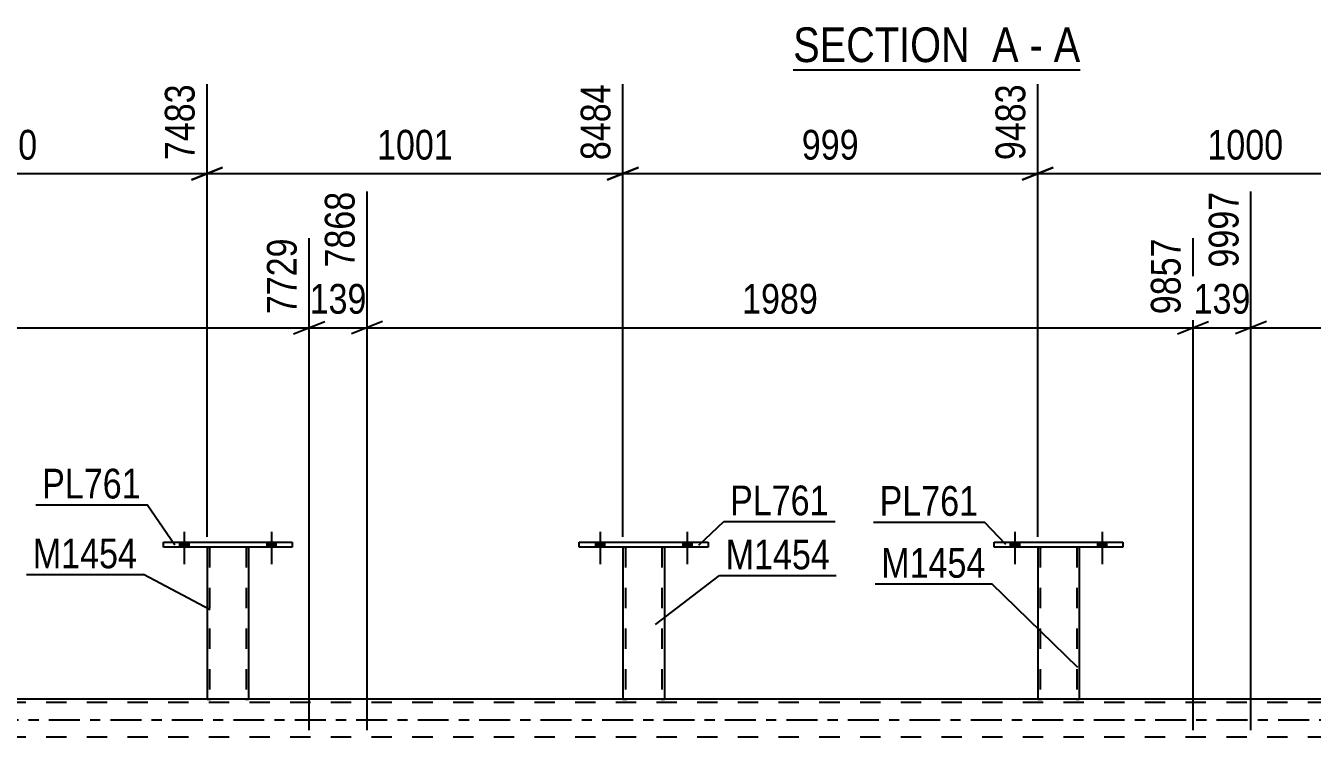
# Model space of a CAD drawing. Header units: millimetres. Extents: x 0 to 841, y 0 to 594.
# Drawn here: x 360.1 to 484, y 457.7 to 526.3 of the extents above; entities that cross this region are included whole.
import ezdxf

# ---------------------------------------------------------------- set-up
doc = ezdxf.new("R2010")
doc.units = ezdxf.units.MM
doc.linetypes.add('DXK_LINE_DOT2', pattern=[3.9198, 1.9599, -1.9599])
doc.linetypes.add('DXK_LINE_DOT3', pattern=[5.9187, 2.979, -0.9799, 0.9799, -0.9799])
doc.styles.add('Arial Narrow', font='ARIALN.TTF', dxfattribs={"height": 0.2})

# ---------------------------------------------------------------- blocks, each defined once
blk = doc.blocks.new('Unknown-318885883-11 - 5088')
at = {"color": 6, "linetype": 'Continuous'}
blk.add_line((433.99, 522.01), (461.64, 522.01), dxfattribs=at)
at = {"color": 0, "linetype": 'Continuous'}
for points in [[(452.1, 522.76), (452.1, 526.26), (433.99, 526.26), (433.99, 522.76)], [(455.7, 522.76), (455.7, 526.26), (453.15, 526.26), (453.15, 522.76)], [(458.03, 522.76), (458.03, 526.26), (456.75, 526.26), (456.75, 522.76)], [(461.64, 522.76), (461.64, 526.26), (459.08, 526.26), (459.08, 522.76)]]:
    blk.add_wipeout(points, dxfattribs=at)
at = {"color": 7, "linetype": 'Continuous', "style": 'Arial Narrow'}
for s, p in [('SECTION ', (433.99, 522.76)), ('A', (453.15, 522.76)), ('A', (459.08, 522.76)), ('-', (456.75, 522.76))]:
    blk.add_text(s, height=3.34, dxfattribs=at).set_placement(p)
blk = doc.blocks.new('Bolt-318885883-3407 - 3341')
at = {"linetype": 'Continuous'}
for points in [[(414.95, 476), (415.83, 476), (415.83, 476.48), (414.95, 476.48)], [(423.35, 476), (424.23, 476), (424.23, 476.48), (423.35, 476.48)]]:
    blk.add_hatch(color=1, dxfattribs=at).paths.add_polyline_path(points)
at = {"color": 1, "linetype": 'Continuous'}
for p, q in [((415.39, 477.48), (415.39, 474.36)), ((423.79, 477.48), (423.79, 474.36)), ((414.95, 476.48), (414.95, 476)), ((415.83, 476.48), (415.83, 476)), ((423.35, 476.48), (423.35, 476)), ((424.23, 476.48), (424.23, 476))]:
    blk.add_line(p, q, dxfattribs=at)
blk = doc.blocks.new('Bolt-318885883-3343 - 3341')
at = {"linetype": 'Continuous'}
for points in [[(454.9, 476), (455.78, 476), (455.78, 476.48), (454.9, 476.48)], [(463.3, 476), (464.18, 476), (464.18, 476.48), (463.3, 476.48)]]:
    blk.add_hatch(color=1, dxfattribs=at).paths.add_polyline_path(points)
at = {"color": 1, "linetype": 'Continuous'}
for p, q in [((455.34, 477.48), (455.34, 474.36)), ((463.74, 477.48), (463.74, 474.36)), ((454.9, 476.48), (454.9, 476)), ((455.78, 476.48), (455.78, 476)), ((463.3, 476.48), (463.3, 476)), ((464.18, 476.48), (464.18, 476))]:
    blk.add_line(p, q, dxfattribs=at)
blk = doc.blocks.new('Bolt-318885883-3408 - 3341')
at = {"linetype": 'Continuous'}
for points in [[(374.9, 476), (375.78, 476), (375.78, 476.48), (374.9, 476.48)], [(383.3, 476), (384.18, 476), (384.18, 476.48), (383.3, 476.48)]]:
    blk.add_hatch(color=1, dxfattribs=at).paths.add_polyline_path(points)
at = {"color": 1, "linetype": 'Continuous'}
for p, q in [((375.34, 477.48), (375.34, 474.36)), ((383.74, 477.48), (383.74, 474.36)), ((374.9, 476.48), (374.9, 476)), ((375.78, 476.48), (375.78, 476)), ((383.3, 476.48), (383.3, 476)), ((384.18, 476.48), (384.18, 476))]:
    blk.add_line(p, q, dxfattribs=at)
blk = doc.blocks.new('Bolt-318885883-3409 - 3341')
at = {"linetype": 'Continuous'}
for points in [[(374.9, 476), (375.78, 476), (375.78, 476.48), (374.9, 476.48)], [(383.3, 476), (384.18, 476), (384.18, 476.48), (383.3, 476.48)]]:
    blk.add_hatch(color=1, dxfattribs=at).paths.add_polyline_path(points)
at = {"color": 1, "linetype": 'Continuous'}
for p, q in [((375.34, 477.48), (375.34, 474.36)), ((383.74, 477.48), (383.74, 474.36)), ((374.9, 476.48), (374.9, 476)), ((375.78, 476.48), (375.78, 476)), ((383.3, 476.48), (383.3, 476)), ((384.18, 476.48), (384.18, 476))]:
    blk.add_line(p, q, dxfattribs=at)
blk = doc.blocks.new('Bolt-318885883-3465 - 3341')
at = {"linetype": 'Continuous'}
for points in [[(454.9, 476), (455.78, 476), (455.78, 476.48), (454.9, 476.48)], [(463.3, 476), (464.18, 476), (464.18, 476.48), (463.3, 476.48)]]:
    blk.add_hatch(color=1, dxfattribs=at).paths.add_polyline_path(points)
at = {"color": 1, "linetype": 'Continuous'}
for p, q in [((455.34, 477.48), (455.34, 474.36)), ((463.74, 477.48), (463.74, 474.36)), ((454.9, 476.48), (454.9, 476)), ((455.78, 476.48), (455.78, 476)), ((463.3, 476.48), (463.3, 476)), ((464.18, 476.48), (464.18, 476))]:
    blk.add_line(p, q, dxfattribs=at)
blk = doc.blocks.new('Bolt-318885883-3406 - 3341')
at = {"linetype": 'Continuous'}
for points in [[(414.95, 476), (415.83, 476), (415.83, 476.48), (414.95, 476.48)], [(423.35, 476), (424.23, 476), (424.23, 476.48), (423.35, 476.48)]]:
    blk.add_hatch(color=1, dxfattribs=at).paths.add_polyline_path(points)
at = {"color": 1, "linetype": 'Continuous'}
for p, q in [((415.39, 477.48), (415.39, 474.36)), ((423.79, 477.48), (423.79, 474.36)), ((414.95, 476.48), (414.95, 476)), ((415.83, 476.48), (415.83, 476)), ((423.35, 476.48), (423.35, 476)), ((424.23, 476.48), (424.23, 476))]:
    blk.add_line(p, q, dxfattribs=at)
blk = doc.blocks.new('Part-318885883-3485 - 3341')
at = {"color": 2, "linetype": 'Continuous'}
for p, q in [((453.34, 476.48), (465.74, 476.48)), ((453.34, 476), (453.34, 476.48)), ((465.74, 476), (453.34, 476)), ((465.74, 476.48), (465.74, 476))]:
    blk.add_line(p, q, dxfattribs=at)
blk = doc.blocks.new('Part-318885883-3490 - 3341')
at = {"color": 7, "linetype": 'DXK_LINE_DOT2'}
for p, q in [((457.54, 476.01), (457.54, 476.01)), ((457.54, 476.01), (457.54, 476)), ((457.54, 476), (457.54, 476.01)), ((457.58, 476.01), (457.54, 476.01)), ((457.54, 476.01), (457.58, 476.01)), ((457.68, 476.01), (457.58, 476.01)), ((457.58, 476.01), (457.68, 476.01)), ((457.84, 476.01), (457.68, 476.01)), ((457.68, 476.01), (457.84, 476.01)), ((457.78, 476.01), (457.78, 476.01)), ((457.78, 476.01), (457.78, 461.36)), ((457.8, 476.01), (457.78, 476.01)), ((457.78, 476.01), (457.8, 476.01)), ((457.85, 476.01), (457.8, 476.01)), ((457.8, 476.01), (457.85, 476.01)), ((461.24, 476.01), (457.84, 476.01)), ((461.24, 476.01), (457.84, 476.01)), ((461.15, 476.01), (457.85, 476.01)), ((457.85, 476.01), (457.93, 476.01)), ((461.23, 476.01), (457.93, 476.01)), ((461.23, 476.01), (461.15, 476.01)), ((461.28, 476.01), (461.23, 476.01)), ((461.23, 476.01), (461.28, 476.01)), ((461.24, 476.01), (461.4, 476.01)), ((461.4, 476.01), (461.24, 476.01)), ((461.3, 476.01), (461.28, 476.01)), ((461.28, 476.01), (461.3, 476.01)), ((461.3, 476.01), (461.3, 476.01)), ((461.3, 476.01), (461.3, 461.36)), ((461.4, 476.01), (461.5, 476.01)), ((461.5, 476.01), (461.4, 476.01)), ((461.5, 476.01), (461.54, 476.01)), ((461.54, 476.01), (461.5, 476.01)), ((461.54, 476.01), (461.54, 476.01)), ((461.54, 476.01), (461.54, 476)), ((461.54, 476), (461.54, 476.01)), ((457.54, 461.36), (457.58, 461.36)), ((457.58, 461.36), (457.68, 461.36)), ((457.68, 461.36), (457.84, 461.36)), ((457.8, 461.36), (457.78, 461.36)), ((457.78, 461.36), (457.8, 461.36)), ((457.85, 461.36), (457.8, 461.36)), ((457.8, 461.36), (457.85, 461.36)), ((461.24, 461.36), (457.84, 461.36)), ((461.15, 461.36), (457.85, 461.36)), ((457.85, 461.36), (457.93, 461.36)), ((461.28, 461.36), (457.93, 461.36)), ((461.23, 461.36), (461.15, 461.36)), ((461.28, 461.36), (461.23, 461.36)), ((461.24, 461.36), (461.4, 461.36)), ((461.3, 461.36), (461.28, 461.36)), ((461.28, 461.36), (461.3, 461.36)), ((461.4, 461.36), (461.5, 461.36)), ((461.5, 461.36), (461.54, 461.36))]:
    blk.add_line(p, q, dxfattribs=at)
at = {"color": 2, "linetype": 'Continuous'}
for p, q in [((457.54, 476), (457.54, 461.36)), ((461.54, 476), (461.54, 461.36)), ((457.58, 461.36), (457.54, 461.36)), ((457.68, 461.36), (457.58, 461.36)), ((457.84, 461.36), (457.68, 461.36)), ((461.24, 461.36), (457.84, 461.36)), ((461.4, 461.36), (461.24, 461.36)), ((461.5, 461.36), (461.4, 461.36)), ((461.54, 461.36), (461.5, 461.36))]:
    blk.add_line(p, q, dxfattribs=at)
blk = doc.blocks.new('Part-318885883-3495 - 3341')
at = {"color": 2, "linetype": 'Continuous'}
for p, q in [((413.39, 476.48), (425.79, 476.48)), ((413.39, 476), (413.39, 476.48)), ((425.79, 476), (413.39, 476)), ((425.79, 476.48), (425.79, 476))]:
    blk.add_line(p, q, dxfattribs=at)
blk = doc.blocks.new('Part-318885883-3520 - 3341')
at = {"color": 7, "linetype": 'DXK_LINE_DOT2'}
for p, q in [((417.59, 476.01), (417.59, 476.01)), ((417.59, 476.01), (417.59, 476)), ((417.59, 476), (417.59, 476.01)), ((417.63, 476.01), (417.59, 476.01)), ((417.59, 476.01), (417.63, 476.01)), ((417.73, 476.01), (417.63, 476.01)), ((417.63, 476.01), (417.73, 476.01)), ((417.89, 476.01), (417.73, 476.01)), ((417.73, 476.01), (417.89, 476.01)), ((417.83, 476.01), (417.83, 476.01)), ((417.83, 476.01), (417.83, 461.36)), ((417.85, 476.01), (417.83, 476.01)), ((417.83, 476.01), (417.85, 476.01)), ((417.9, 476.01), (417.85, 476.01)), ((417.85, 476.01), (417.9, 476.01)), ((421.29, 476.01), (417.89, 476.01)), ((421.29, 476.01), (417.89, 476.01)), ((421.2, 476.01), (417.9, 476.01)), ((417.9, 476.01), (417.98, 476.01)), ((421.28, 476.01), (417.98, 476.01)), ((421.28, 476.01), (421.2, 476.01)), ((421.33, 476.01), (421.28, 476.01)), ((421.28, 476.01), (421.33, 476.01)), ((421.29, 476.01), (421.45, 476.01)), ((421.45, 476.01), (421.29, 476.01)), ((421.35, 476.01), (421.33, 476.01)), ((421.33, 476.01), (421.35, 476.01)), ((421.35, 476.01), (421.35, 476.01)), ((421.35, 476.01), (421.35, 461.36)), ((421.45, 476.01), (421.55, 476.01)), ((421.55, 476.01), (421.45, 476.01)), ((421.55, 476.01), (421.59, 476.01)), ((421.59, 476.01), (421.55, 476.01)), ((421.59, 476.01), (421.59, 476.01)), ((421.59, 476.01), (421.59, 476)), ((421.59, 476), (421.59, 476.01)), ((417.59, 461.36), (417.63, 461.36)), ((417.63, 461.36), (417.73, 461.36)), ((417.73, 461.36), (417.89, 461.36)), ((417.85, 461.36), (417.83, 461.36)), ((417.83, 461.36), (417.85, 461.36)), ((417.9, 461.36), (417.85, 461.36)), ((417.85, 461.36), (417.9, 461.36)), ((421.29, 461.36), (417.89, 461.36)), ((421.2, 461.36), (417.9, 461.36)), ((417.9, 461.36), (417.98, 461.36)), ((421.33, 461.36), (417.98, 461.36)), ((421.28, 461.36), (421.2, 461.36)), ((421.33, 461.36), (421.28, 461.36)), ((421.29, 461.36), (421.45, 461.36)), ((421.35, 461.36), (421.33, 461.36)), ((421.33, 461.36), (421.35, 461.36)), ((421.45, 461.36), (421.55, 461.36)), ((421.55, 461.36), (421.59, 461.36))]:
    blk.add_line(p, q, dxfattribs=at)
at = {"color": 2, "linetype": 'Continuous'}
for p, q in [((417.59, 476), (417.59, 461.36)), ((421.59, 476), (421.59, 461.36)), ((417.63, 461.36), (417.59, 461.36)), ((417.73, 461.36), (417.63, 461.36)), ((417.89, 461.36), (417.73, 461.36)), ((421.29, 461.36), (417.89, 461.36)), ((421.45, 461.36), (421.29, 461.36)), ((421.55, 461.36), (421.45, 461.36)), ((421.59, 461.36), (421.55, 461.36))]:
    blk.add_line(p, q, dxfattribs=at)
blk = doc.blocks.new('Part-318885883-3525 - 3341')
at = {"color": 2, "linetype": 'Continuous'}
for p, q in [((373.34, 476.48), (385.74, 476.48)), ((373.34, 476), (373.34, 476.48)), ((385.74, 476), (373.34, 476)), ((385.74, 476.48), (385.74, 476))]:
    blk.add_line(p, q, dxfattribs=at)
blk = doc.blocks.new('Part-318885883-3530 - 3341')
at = {"color": 7, "linetype": 'DXK_LINE_DOT2'}
for p, q in [((377.54, 476.01), (377.54, 476.01)), ((377.54, 476.01), (377.54, 476)), ((377.54, 476), (377.54, 476.01)), ((377.57, 476.01), (377.54, 476.01)), ((377.54, 476.01), (377.57, 476.01)), ((377.68, 476.01), (377.57, 476.01)), ((377.57, 476.01), (377.68, 476.01)), ((377.83, 476.01), (377.68, 476.01)), ((377.68, 476.01), (377.83, 476.01)), ((377.78, 476.01), (377.78, 476.01)), ((377.78, 476.01), (377.78, 461.36)), ((377.79, 476.01), (377.78, 476.01)), ((377.78, 476.01), (377.79, 476.01)), ((377.85, 476.01), (377.79, 476.01)), ((377.79, 476.01), (377.85, 476.01)), ((381.24, 476.01), (377.83, 476.01)), ((381.24, 476.01), (377.83, 476.01)), ((381.15, 476.01), (377.85, 476.01)), ((377.85, 476.01), (377.92, 476.01)), ((381.23, 476.01), (377.92, 476.01)), ((381.23, 476.01), (381.15, 476.01)), ((381.28, 476.01), (381.23, 476.01)), ((381.23, 476.01), (381.28, 476.01)), ((381.24, 476.01), (381.4, 476.01)), ((381.4, 476.01), (381.24, 476.01)), ((381.3, 476.01), (381.28, 476.01)), ((381.28, 476.01), (381.3, 476.01)), ((381.3, 476.01), (381.3, 476.01)), ((381.3, 476.01), (381.3, 461.36)), ((381.4, 476.01), (381.5, 476.01)), ((381.5, 476.01), (381.4, 476.01)), ((381.5, 476.01), (381.54, 476.01)), ((381.54, 476.01), (381.5, 476.01)), ((381.54, 476.01), (381.54, 476.01)), ((381.54, 476.01), (381.54, 476)), ((381.54, 476), (381.54, 476.01)), ((377.54, 461.36), (377.57, 461.36)), ((377.57, 461.36), (377.68, 461.36)), ((377.68, 461.36), (377.83, 461.36)), ((377.79, 461.36), (377.78, 461.36)), ((377.78, 461.36), (377.79, 461.36)), ((377.85, 461.36), (377.79, 461.36)), ((377.79, 461.36), (377.85, 461.36)), ((381.24, 461.36), (377.83, 461.36)), ((381.15, 461.36), (377.85, 461.36)), ((377.85, 461.36), (377.92, 461.36)), ((381.28, 461.36), (377.92, 461.36)), ((381.23, 461.36), (381.15, 461.36)), ((381.28, 461.36), (381.23, 461.36)), ((381.24, 461.36), (381.4, 461.36)), ((381.3, 461.36), (381.28, 461.36)), ((381.28, 461.36), (381.3, 461.36)), ((381.4, 461.36), (381.5, 461.36)), ((381.5, 461.36), (381.54, 461.36))]:
    blk.add_line(p, q, dxfattribs=at)
at = {"color": 2, "linetype": 'Continuous'}
for p, q in [((377.54, 476), (377.54, 461.36)), ((381.54, 476), (381.54, 461.36)), ((377.57, 461.36), (377.54, 461.36)), ((377.68, 461.36), (377.57, 461.36)), ((377.83, 461.36), (377.68, 461.36)), ((381.24, 461.36), (377.83, 461.36)), ((381.4, 461.36), (381.24, 461.36)), ((381.5, 461.36), (381.4, 461.36)), ((381.54, 461.36), (381.5, 461.36))]:
    blk.add_line(p, q, dxfattribs=at)
blk = doc.blocks.new('Part-318885883-3733 - 3341')
at = {"color": 7, "linetype": 'DXK_LINE_DOT2'}
for p, q in [((799.09, 461.04), (78.22, 461.04)), ((381.54, 461.36), (377.54, 461.36)), ((421.59, 461.36), (417.59, 461.36)), ((461.54, 461.36), (457.54, 461.36)), ((799.09, 457.68), (78.22, 457.68))]:
    blk.add_line(p, q, dxfattribs=at)
at = {"color": 2, "linetype": 'Continuous'}
for p, q in [((377.54, 461.36), (341.54, 461.36)), ((417.59, 461.36), (381.54, 461.36)), ((457.54, 461.36), (421.59, 461.36)), ((497.54, 461.36), (461.54, 461.36))]:
    blk.add_line(p, q, dxfattribs=at)
at = {"color": 7, "linetype": 'DXK_LINE_DOT3'}
blk.add_line((78.22, 459.36), (799.09, 459.36), dxfattribs=at)
blk = doc.blocks.new('StraightDimension-318885883-18422 - 3341')
at = {"color": 7, "linetype": 'Continuous'}
for p, q in [((377.54, 477.01), (377.54, 520.62)), ((417.59, 477.01), (417.59, 520.62)), ((379.04, 512.61), (376.04, 511.41)), ((377.54, 512.01), (417.59, 512.01)), ((416.09, 511.41), (419.09, 512.61))]:
    blk.add_line(p, q, dxfattribs=at)
at = {"color": 0}
blk.add_wipeout([(401.82, 512.76), (401.82, 516.96), (393.31, 516.96), (393.31, 512.76)], dxfattribs=at)
at = {"color": 3, "style": 'Arial Narrow'}
blk.add_text('1001', height=2.863, dxfattribs=at).set_placement((393.91, 513.36))
at = {"color": 0, "linetype": 'Continuous'}
blk.add_wipeout([(416.99, 521.22), (412.79, 521.22), (412.79, 512.71), (416.99, 512.71)], dxfattribs=at)
at = {"color": 3, "linetype": 'Continuous', "style": 'Arial Narrow'}
blk.add_text('8484', height=2.863, rotation=90.0002, dxfattribs=at).set_placement((416.39, 513.31))
blk = doc.blocks.new('StraightDimension-318885883-4740 - 3341')
at = {"color": 7, "linetype": 'Continuous'}
for p, q in [((392.95, 458.36), (392.95, 510.28)), ((387.37, 458.36), (387.37, 505.78)), ((385.87, 496.56), (388.87, 497.76)), ((387.37, 497.16), (392.95, 497.16)), ((394.45, 497.76), (391.45, 496.56))]:
    blk.add_line(p, q, dxfattribs=at)
at = {"color": 0}
blk.add_wipeout([(393.5, 497.91), (393.5, 502.11), (386.82, 502.11), (386.82, 497.91)], dxfattribs=at)
at = {"color": 3, "style": 'Arial Narrow'}
blk.add_text('139', height=2.863, dxfattribs=at).set_placement((387.42, 498.51))
at = {"color": 0, "linetype": 'Continuous'}
blk.add_wipeout([(392.35, 510.88), (388.15, 510.88), (388.15, 502.36), (392.35, 502.36)], dxfattribs=at)
at = {"color": 3, "linetype": 'Continuous', "style": 'Arial Narrow'}
blk.add_text('7868', height=2.863, rotation=90.0002, dxfattribs=at).set_placement((391.75, 502.96))
blk = doc.blocks.new('StraightDimension-318885883-18423 - 3341')
at = {"color": 7, "linetype": 'Continuous'}
for p, q in [((337.54, 477.01), (337.54, 520.62)), ((377.54, 477.01), (377.54, 520.62)), ((339.04, 512.61), (336.04, 511.41)), ((337.54, 512.01), (377.54, 512.01)), ((376.04, 511.41), (379.04, 512.61))]:
    blk.add_line(p, q, dxfattribs=at)
at = {"color": 0}
blk.add_wipeout([(361.79, 512.76), (361.79, 516.96), (353.28, 516.96), (353.28, 512.76)], dxfattribs=at)
at = {"color": 3, "style": 'Arial Narrow'}
blk.add_text('1000', height=2.863, dxfattribs=at).set_placement((353.88, 513.36))
at = {"color": 0, "linetype": 'Continuous'}
blk.add_wipeout([(376.94, 521.22), (372.74, 521.22), (372.74, 512.71), (376.94, 512.71)], dxfattribs=at)
at = {"color": 3, "linetype": 'Continuous', "style": 'Arial Narrow'}
blk.add_text('7483', height=2.863, rotation=90.0002, dxfattribs=at).set_placement((376.34, 513.31))
blk = doc.blocks.new('StraightDimension-318885883-4759 - 3341')
at = {"color": 7, "linetype": 'Continuous'}
for p, q in [((392.95, 458.36), (392.95, 510.28)), ((472.5, 458.36), (472.5, 505.78)), ((394.45, 497.76), (391.45, 496.56)), ((392.95, 497.16), (472.5, 497.16)), ((471, 496.56), (474, 497.76))]:
    blk.add_line(p, q, dxfattribs=at)
at = {"color": 0}
blk.add_wipeout([(436.98, 497.91), (436.98, 502.11), (428.47, 502.11), (428.47, 497.91)], dxfattribs=at)
at = {"color": 3, "style": 'Arial Narrow'}
blk.add_text('1989', height=2.863, dxfattribs=at).set_placement((429.07, 498.51))
at = {"color": 0, "linetype": 'Continuous'}
blk.add_wipeout([(471.9, 506.38), (467.7, 506.38), (467.7, 497.86), (471.9, 497.86)], dxfattribs=at)
at = {"color": 3, "linetype": 'Continuous', "style": 'Arial Narrow'}
blk.add_text('9857', height=2.863, rotation=90.0002, dxfattribs=at).set_placement((471.3, 498.46))
blk = doc.blocks.new('StraightDimension-318885883-4721 - 3341')
at = {"color": 7, "linetype": 'Continuous'}
for p, q in [((307.81, 458.36), (307.81, 510.28)), ((387.37, 458.36), (387.37, 505.78)), ((309.31, 497.76), (306.31, 496.56)), ((307.81, 497.16), (387.37, 497.16)), ((385.87, 496.56), (388.87, 497.76))]:
    blk.add_line(p, q, dxfattribs=at)
at = {"color": 0}
blk.add_wipeout([(351.85, 497.91), (351.85, 502.11), (343.33, 502.11), (343.33, 497.91)], dxfattribs=at)
at = {"color": 3, "style": 'Arial Narrow'}
blk.add_text('1989', height=2.863, dxfattribs=at).set_placement((343.93, 498.51))
at = {"color": 0, "linetype": 'Continuous'}
blk.add_wipeout([(386.77, 506.38), (382.57, 506.38), (382.57, 497.86), (386.77, 497.86)], dxfattribs=at)
at = {"color": 3, "linetype": 'Continuous', "style": 'Arial Narrow'}
blk.add_text('7729', height=2.863, rotation=90.0002, dxfattribs=at).set_placement((386.17, 498.46))
blk = doc.blocks.new('StraightDimension-318885883-4778 - 3341')
at = {"color": 7, "linetype": 'Continuous'}
for p, q in [((478.08, 458.36), (478.08, 510.28)), ((472.5, 458.36), (472.5, 505.78)), ((471, 496.56), (474, 497.76)), ((472.5, 497.16), (478.08, 497.16)), ((479.58, 497.76), (476.58, 496.56))]:
    blk.add_line(p, q, dxfattribs=at)
at = {"color": 0}
blk.add_wipeout([(478.63, 497.91), (478.63, 502.11), (471.95, 502.11), (471.95, 497.91)], dxfattribs=at)
at = {"color": 3, "style": 'Arial Narrow'}
blk.add_text('139', height=2.863, dxfattribs=at).set_placement((472.55, 498.51))
at = {"color": 0, "linetype": 'Continuous'}
blk.add_wipeout([(477.48, 510.88), (473.28, 510.88), (473.28, 502.36), (477.48, 502.36)], dxfattribs=at)
at = {"color": 3, "linetype": 'Continuous', "style": 'Arial Narrow'}
blk.add_text('9997', height=2.863, rotation=90.0002, dxfattribs=at).set_placement((476.88, 502.96))
blk = doc.blocks.new('StraightDimension-318885883-4797 - 3341')
at = {"color": 7, "linetype": 'Continuous'}
for p, q in [((478.08, 458.36), (478.08, 510.28)), ((557.64, 458.36), (557.64, 507.6)), ((479.58, 497.76), (476.58, 496.56)), ((478.08, 497.16), (557.64, 497.16)), ((556.14, 496.56), (559.14, 497.76))]:
    blk.add_line(p, q, dxfattribs=at)
at = {"color": 0}
blk.add_wipeout([(522.12, 497.91), (522.12, 502.11), (513.6, 502.11), (513.6, 497.91)], dxfattribs=at)
at = {"color": 3, "style": 'Arial Narrow'}
blk.add_text('1989', height=2.863, dxfattribs=at).set_placement((514.2, 498.51))
at = {"color": 0, "linetype": 'Continuous'}
blk.add_wipeout([(557.04, 508.2), (552.84, 508.2), (552.84, 497.86), (557.04, 497.86)], dxfattribs=at)
at = {"color": 3, "linetype": 'Continuous', "style": 'Arial Narrow'}
blk.add_text('11985', height=2.863, rotation=90.0002, dxfattribs=at).set_placement((556.44, 498.46))
blk = doc.blocks.new('StraightDimension-318885883-18420 - 3341')
at = {"color": 7, "linetype": 'Continuous'}
for p, q in [((497.54, 477.01), (497.54, 522.45)), ((457.54, 477.01), (457.54, 520.62)), ((459.04, 512.61), (456.04, 511.41)), ((457.54, 512.01), (497.54, 512.01)), ((496.04, 511.41), (499.04, 512.61))]:
    blk.add_line(p, q, dxfattribs=at)
at = {"color": 0}
blk.add_wipeout([(481.79, 512.76), (481.79, 516.96), (473.28, 516.96), (473.28, 512.76)], dxfattribs=at)
at = {"color": 3, "style": 'Arial Narrow'}
blk.add_text('1000', height=2.863, dxfattribs=at).set_placement((473.88, 513.36))
at = {"color": 0, "linetype": 'Continuous'}
blk.add_wipeout([(496.94, 523.05), (492.74, 523.05), (492.74, 512.71), (496.94, 512.71)], dxfattribs=at)
at = {"color": 3, "linetype": 'Continuous', "style": 'Arial Narrow'}
blk.add_text('10483', height=2.863, rotation=90.0002, dxfattribs=at).set_placement((496.34, 513.31))
blk = doc.blocks.new('StraightDimension-318885883-18421 - 3341')
at = {"color": 7, "linetype": 'Continuous'}
for p, q in [((417.59, 477.01), (417.59, 520.62)), ((457.54, 477.01), (457.54, 520.62)), ((419.09, 512.61), (416.09, 511.41)), ((417.59, 512.01), (457.54, 512.01)), ((456.04, 511.41), (459.04, 512.61))]:
    blk.add_line(p, q, dxfattribs=at)
at = {"color": 0}
blk.add_wipeout([(440.91, 512.76), (440.91, 516.96), (434.22, 516.96), (434.22, 512.76)], dxfattribs=at)
at = {"color": 3, "style": 'Arial Narrow'}
blk.add_text('999', height=2.863, dxfattribs=at).set_placement((434.82, 513.36))
at = {"color": 0, "linetype": 'Continuous'}
blk.add_wipeout([(456.94, 521.22), (452.74, 521.22), (452.74, 512.71), (456.94, 512.71)], dxfattribs=at)
at = {"color": 3, "linetype": 'Continuous', "style": 'Arial Narrow'}
blk.add_text('9483', height=2.863, rotation=90.0002, dxfattribs=at).set_placement((456.34, 513.31))
blk = doc.blocks.new('Mark-318885883-3481 - 3341')
at = {"color": 0}
blk.add_wipeout([(451.81, 479.03), (451.81, 482.03), (442.31, 482.03), (442.31, 479.03)], dxfattribs=at)
blk.add_wipeout([(451.81, 479.03), (451.81, 482.03), (442.31, 482.03), (442.31, 479.03)], dxfattribs=at)
at = {"color": 30, "linetype": 'Continuous'}
for p in [(441.71, 478.43), (454.46, 476.27)]:
    blk.add_line(p, (452.41, 478.43), dxfattribs=at)
at = {"color": 3, "style": 'Arial Narrow'}
blk.add_text('PL761', height=2.863, dxfattribs=at).set_placement((442.31, 479.03))
blk = doc.blocks.new('Mark-318885883-3486 - 3341')
at = {"color": 0}
blk.add_wipeout([(452.52, 473.06), (452.52, 476.06), (442.47, 476.06), (442.47, 473.06)], dxfattribs=at)
blk.add_wipeout([(452.52, 473.06), (452.52, 476.06), (442.47, 476.06), (442.47, 473.06)], dxfattribs=at)
at = {"color": 30, "linetype": 'Continuous'}
for p in [(441.87, 472.46), (461.41, 464.4)]:
    blk.add_line(p, (453.12, 472.46), dxfattribs=at)
at = {"color": 3, "style": 'Arial Narrow'}
blk.add_text('M1454', height=2.863, dxfattribs=at).set_placement((442.47, 473.06))
blk = doc.blocks.new('Mark-318885883-3491 - 3341')
at = {"color": 0}
blk.add_wipeout([(437.42, 479.08), (437.42, 482.08), (427.91, 482.08), (427.91, 479.08)], dxfattribs=at)
blk.add_wipeout([(437.42, 479.08), (437.42, 482.08), (427.91, 482.08), (427.91, 479.08)], dxfattribs=at)
at = {"color": 30, "linetype": 'Continuous'}
for p, q in [((424.91, 476.19), (427.31, 478.48)), ((427.31, 478.48), (438.02, 478.48))]:
    blk.add_line(p, q, dxfattribs=at)
at = {"color": 3, "style": 'Arial Narrow'}
blk.add_text('PL761', height=2.863, dxfattribs=at).set_placement((427.91, 479.08))
blk = doc.blocks.new('Mark-318885883-3516 - 3341')
at = {"color": 0}
blk.add_wipeout([(437.54, 473.87), (437.54, 476.87), (427.49, 476.87), (427.49, 473.87)], dxfattribs=at)
blk.add_wipeout([(437.54, 473.87), (437.54, 476.87), (427.49, 476.87), (427.49, 473.87)], dxfattribs=at)
at = {"color": 30, "linetype": 'Continuous'}
for p, q in [((420.72, 468.56), (426.89, 473.27)), ((426.89, 473.27), (438.14, 473.27))]:
    blk.add_line(p, q, dxfattribs=at)
at = {"color": 3, "style": 'Arial Narrow'}
blk.add_text('M1454', height=2.863, dxfattribs=at).set_placement((427.49, 473.87))
blk = doc.blocks.new('Mark-318885883-3521 - 3341')
at = {"color": 0}
blk.add_wipeout([(371.16, 480.7), (371.16, 483.7), (361.66, 483.7), (361.66, 480.7)], dxfattribs=at)
blk.add_wipeout([(371.16, 480.7), (371.16, 483.7), (361.66, 483.7), (361.66, 480.7)], dxfattribs=at)
at = {"color": 30, "linetype": 'Continuous'}
for p in [(361.06, 480.1), (374.44, 476.2)]:
    blk.add_line(p, (371.76, 480.1), dxfattribs=at)
at = {"color": 3, "style": 'Arial Narrow'}
blk.add_text('PL761', height=2.863, dxfattribs=at).set_placement((361.66, 480.7))
blk = doc.blocks.new('Mark-318885883-3526 - 3341')
at = {"color": 0}
blk.add_wipeout([(370.82, 473.97), (370.82, 476.97), (360.76, 476.97), (360.76, 473.97)], dxfattribs=at)
blk.add_wipeout([(370.82, 473.97), (370.82, 476.97), (360.76, 476.97), (360.76, 473.97)], dxfattribs=at)
at = {"color": 30, "linetype": 'Continuous'}
for p in [(360.16, 473.37), (377.83, 469.98)]:
    blk.add_line(p, (371.42, 473.37), dxfattribs=at)
at = {"color": 3, "style": 'Arial Narrow'}
blk.add_text('M1454', height=2.863, dxfattribs=at).set_placement((360.76, 473.97))

msp = doc.modelspace()

# ---------------------------------------------------------------- block references
for name in ['Unknown-318885883-11 - 5088', 'Bolt-318885883-3408 - 3341', 'Bolt-318885883-3409 - 3341', 'Bolt-318885883-3407 - 3341', 'Bolt-318885883-3406 - 3341', 'Bolt-318885883-3343 - 3341', 'Bolt-318885883-3465 - 3341', 'Part-318885883-3525 - 3341', 'Part-318885883-3530 - 3341', 'Part-318885883-3495 - 3341', 'Part-318885883-3520 - 3341', 'Part-318885883-3485 - 3341', 'Part-318885883-3490 - 3341', 'Part-318885883-3733 - 3341']:
    msp.add_blockref(name, (0, 0))

# ---------------------------------------------------------------- next in the draw order: block references
msp.add_blockref('StraightDimension-318885883-18422 - 3341', (0, 0))

# ---------------------------------------------------------------- next in the draw order: block references
for name in ['StraightDimension-318885883-18423 - 3341', 'StraightDimension-318885883-4740 - 3341']:
    msp.add_blockref(name, (0, 0))

# ---------------------------------------------------------------- next in the draw order: block references
for name in ['StraightDimension-318885883-4721 - 3341', 'StraightDimension-318885883-4759 - 3341']:
    msp.add_blockref(name, (0, 0))

# ---------------------------------------------------------------- next in the draw order: block references
for name in ['StraightDimension-318885883-4778 - 3341', 'Mark-318885883-3521 - 3341']:
    msp.add_blockref(name, (0, 0))

# ---------------------------------------------------------------- next in the draw order: block references
for name in ['StraightDimension-318885883-4797 - 3341', 'Mark-318885883-3526 - 3341']:
    msp.add_blockref(name, (0, 0))

# ---------------------------------------------------------------- next in the draw order: block references
msp.add_blockref('StraightDimension-318885883-18420 - 3341', (0, 0))

# ---------------------------------------------------------------- next in the draw order: block references
msp.add_blockref('StraightDimension-318885883-18421 - 3341', (0, 0))

# ---------------------------------------------------------------- next in the draw order: block references
for name in ['Mark-318885883-3491 - 3341', 'Mark-318885883-3481 - 3341']:
    msp.add_blockref(name, (0, 0))

# ---------------------------------------------------------------- next in the draw order: block references
for name in ['Mark-318885883-3516 - 3341', 'Mark-318885883-3486 - 3341']:
    msp.add_blockref(name, (0, 0))

doc.saveas('drawing.dxf')
